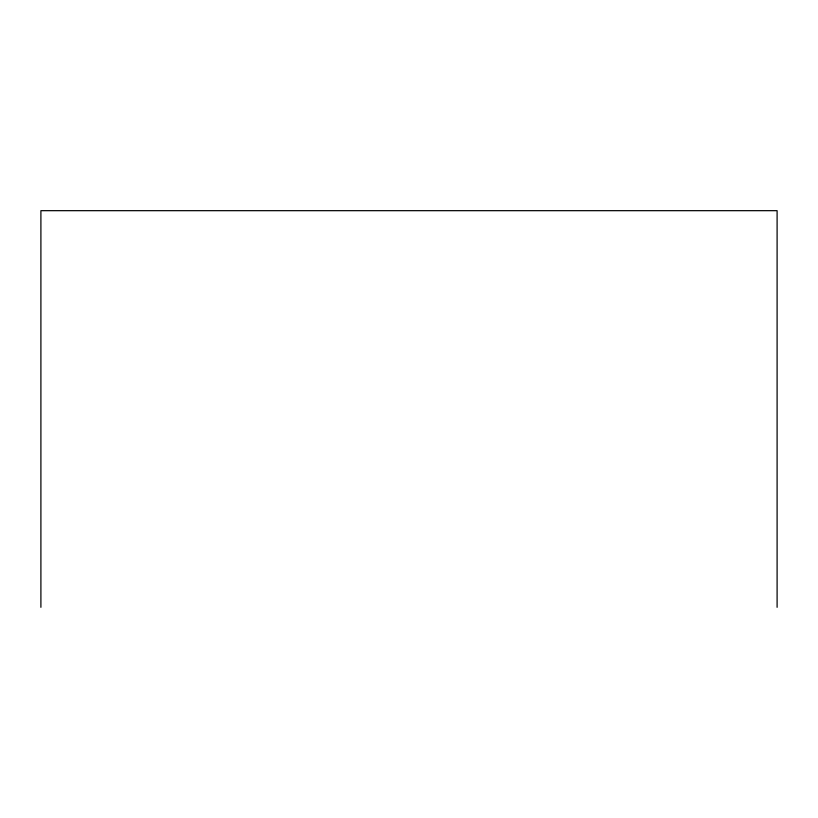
<?xml version="1.0" encoding="UTF-8"?>
<svg xmlns="http://www.w3.org/2000/svg" width="818" height="818" viewBox="0 0 818 818"><rect width="100%" height="100%" fill="white"/><g stroke="black" fill="none" stroke-linecap="round" stroke-linejoin="round"><path stroke-width="1.23" d="M777.1 607.324L777.1 210.676L40.9 210.676L40.9 607.324"/></g></svg>
